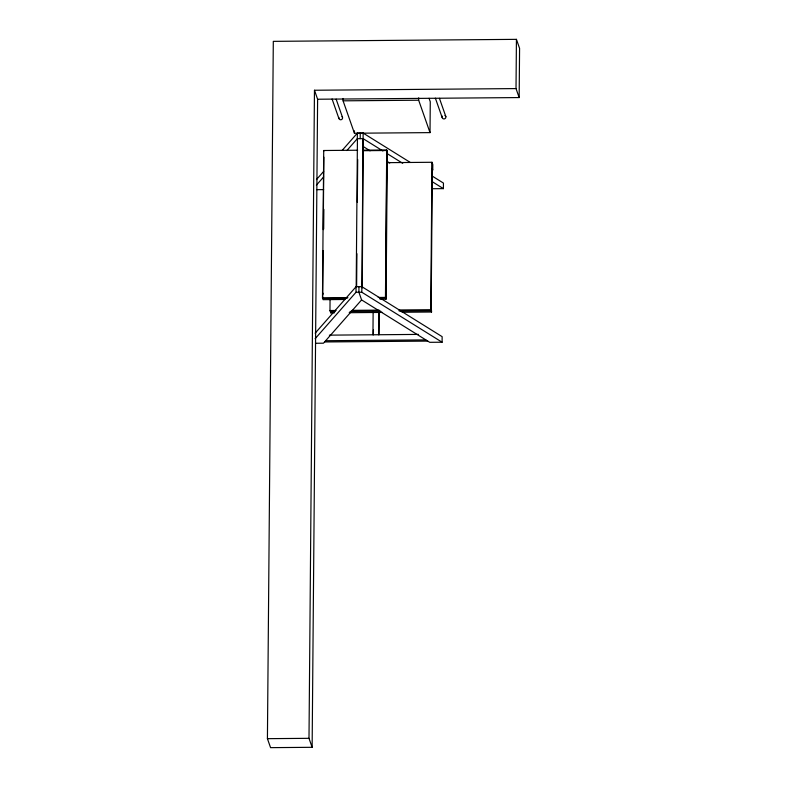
<?xml version="1.0" encoding="UTF-8"?>
<svg xmlns="http://www.w3.org/2000/svg" width="787" height="787" viewBox="0 0 787 787"><rect width="100%" height="100%" fill="white"/><g stroke="black" fill="none" stroke-linecap="round" stroke-linejoin="round"><path stroke-width="1.18" d="M317.614 99.231L312.134 747.306L270.571 747.65L267.423 738.668L273.305 41.357L516.429 39.35L519.577 48.332L519.164 97.568L317.614 99.231L314.466 90.249L516.016 88.587L519.164 97.568M312.134 747.306L308.996 738.324L314.466 90.249M344.893 299.483L323.093 299.67L322.483 297.929L323.723 150.504L357.642 150.228M323.063 250.532L322.66 298.44L346.89 298.243M323.241 229.647L323.851 157.164M323.683 229.027L323.851 209.381M334.465 312.813L330.776 312.852L329.969 310.531L330.058 299.473M330.776 312.852L330.796 310.629M429.063 98.306L430.273 101.779L430.017 132.619L354.435 133.239L343.083 100.834L343.102 98.464M354.435 133.239L354.455 130.868M315.095 338.744L356.009 292.272L356.058 286.724L361.853 286.675L442.146 336.669L442.097 342.217L429.712 342.315L361.587 299.906L358.911 292.252L358.951 286.704M346.88 150.533L357.308 138.689L357.357 133.141L363.151 133.092L410.076 162.309M356.186 286.724L357.436 138.689M356.619 286.724L356.905 253.689M357.337 202.308L357.692 159.486M360.2 138.669L360.249 133.111M442.097 342.217L361.804 292.233L363.151 133.092M372.949 334.78L373.146 311.534M373.392 334.78L373.432 329.891M378.616 334.731L378.813 311.485M379.059 334.731L379.255 311.485M380.023 299.198L386.073 299.149L385.463 297.407L386.712 149.983L363.692 150.179M386.073 299.149L387.322 151.734L386.712 149.983M430.017 132.619L418.664 100.215L418.684 97.844M402.059 312.262L431.551 312.016L430.745 309.704L431.994 162.279L386.515 162.663M432.368 163.371L431.128 310.786L399.176 311.052M431.551 312.016L431.178 305.238M432.132 188.723L443.396 188.634L443.445 183.076L431.974 175.934M516.016 88.587L516.429 39.35M316.443 179.603L323.664 171.409M342.109 150.455L357.357 133.141M316.394 185.161L323.614 176.957M315.144 333.196L356.058 286.724M361.587 299.906L323.477 343.201L315.587 343.26M343.083 100.834L418.664 100.215M357.308 138.689L363.102 138.64L382.915 150.976M362.669 150.701L386.889 150.504L385.65 297.919L379.59 297.968M316.886 189.677L323.644 189.618M356.009 292.272L361.804 292.233M322.483 297.929L347.913 297.712M378.203 297.466L385.463 297.407M329.969 310.531L336.118 310.481M352.094 310.353L379.127 310.127M398.793 309.96L430.745 309.704M330.353 311.622L335.262 311.583M350.018 311.455L380.741 311.209M349.212 312.695L382.393 312.419M329.369 335.144L418.536 334.406M325.651 340.722L425.816 339.895M324.569 341.961L427.764 341.105M267.423 738.668L308.996 738.324M387.086 153.573L402.728 163.312M431.925 181.492L443.396 188.634M362.886 146.323L370.106 150.819M386.624 161.099L389.722 163.027M439.431 98.306L445.835 116.584M435.368 98.159L442.176 117.578M431.994 162.279L432.801 164.601L432.752 170.149L432.329 168.92M386.84 156.052L387.273 157.282M363.102 138.64L362.276 287.904L361.853 286.675M336.138 99.162L342.532 117.44M332.075 99.005L338.872 118.424M385.689 292.37L386.122 293.6M323.723 150.504L323.91 151.025M322.709 292.892L323.132 294.112M342.05 116.614A1.899 1.849 -19.3 0 1 341.184 119.713A1.899 1.849 -19.3 0 1 338.882 117.47M444.96 115.473A1.899 1.849 -19.3 0 1 445.629 117.991A1.899 1.849 -19.3 0 1 443.042 118.689A1.899 1.849 -19.3 0 1 442.373 116.171"/></g></svg>
